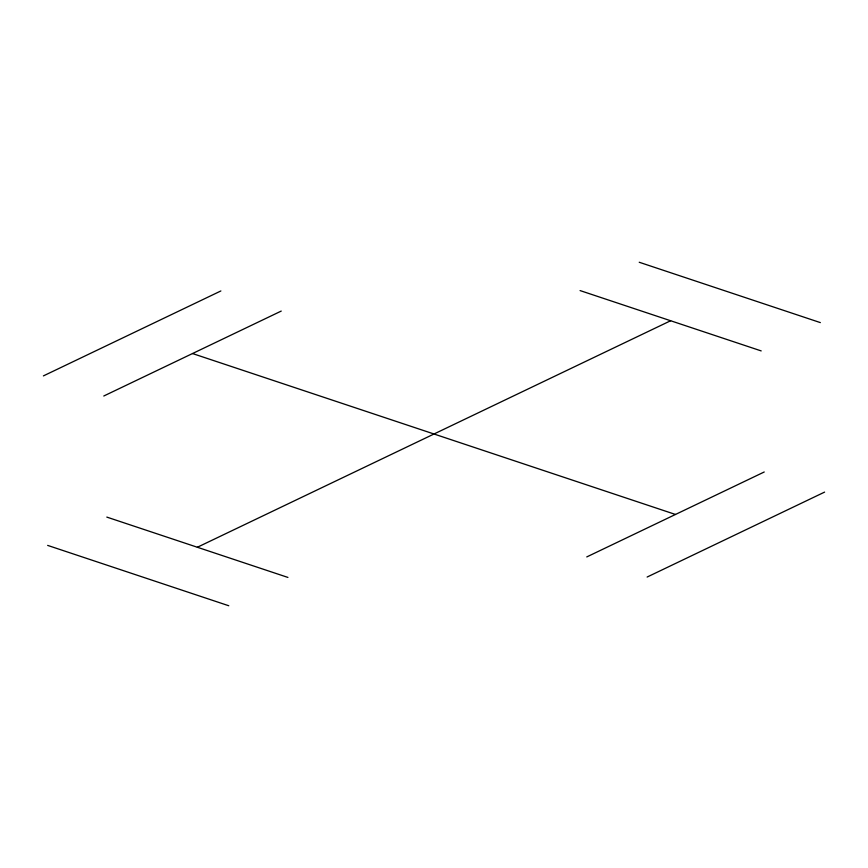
<?xml version="1.0" encoding="UTF-8"?>
<svg xmlns="http://www.w3.org/2000/svg" width="868" height="868" viewBox="0 0 868 868"><rect width="100%" height="100%" fill="white"/><g stroke="black" fill="none" stroke-linecap="round" stroke-linejoin="round"><path stroke-width="1.3" d="M43.4 375.898L220.873 290.954M103.769 396.014L281.243 311.07M197.372 547.252L670.628 320.748M586.757 556.93L764.231 471.986M647.127 577.046L824.6 492.102M639.228 262.255L820.347 322.603M580.074 290.574L761.193 350.911M192.512 353.536L675.488 514.464M106.807 517.089L287.926 577.426M47.653 545.397L228.772 605.745"/></g></svg>
